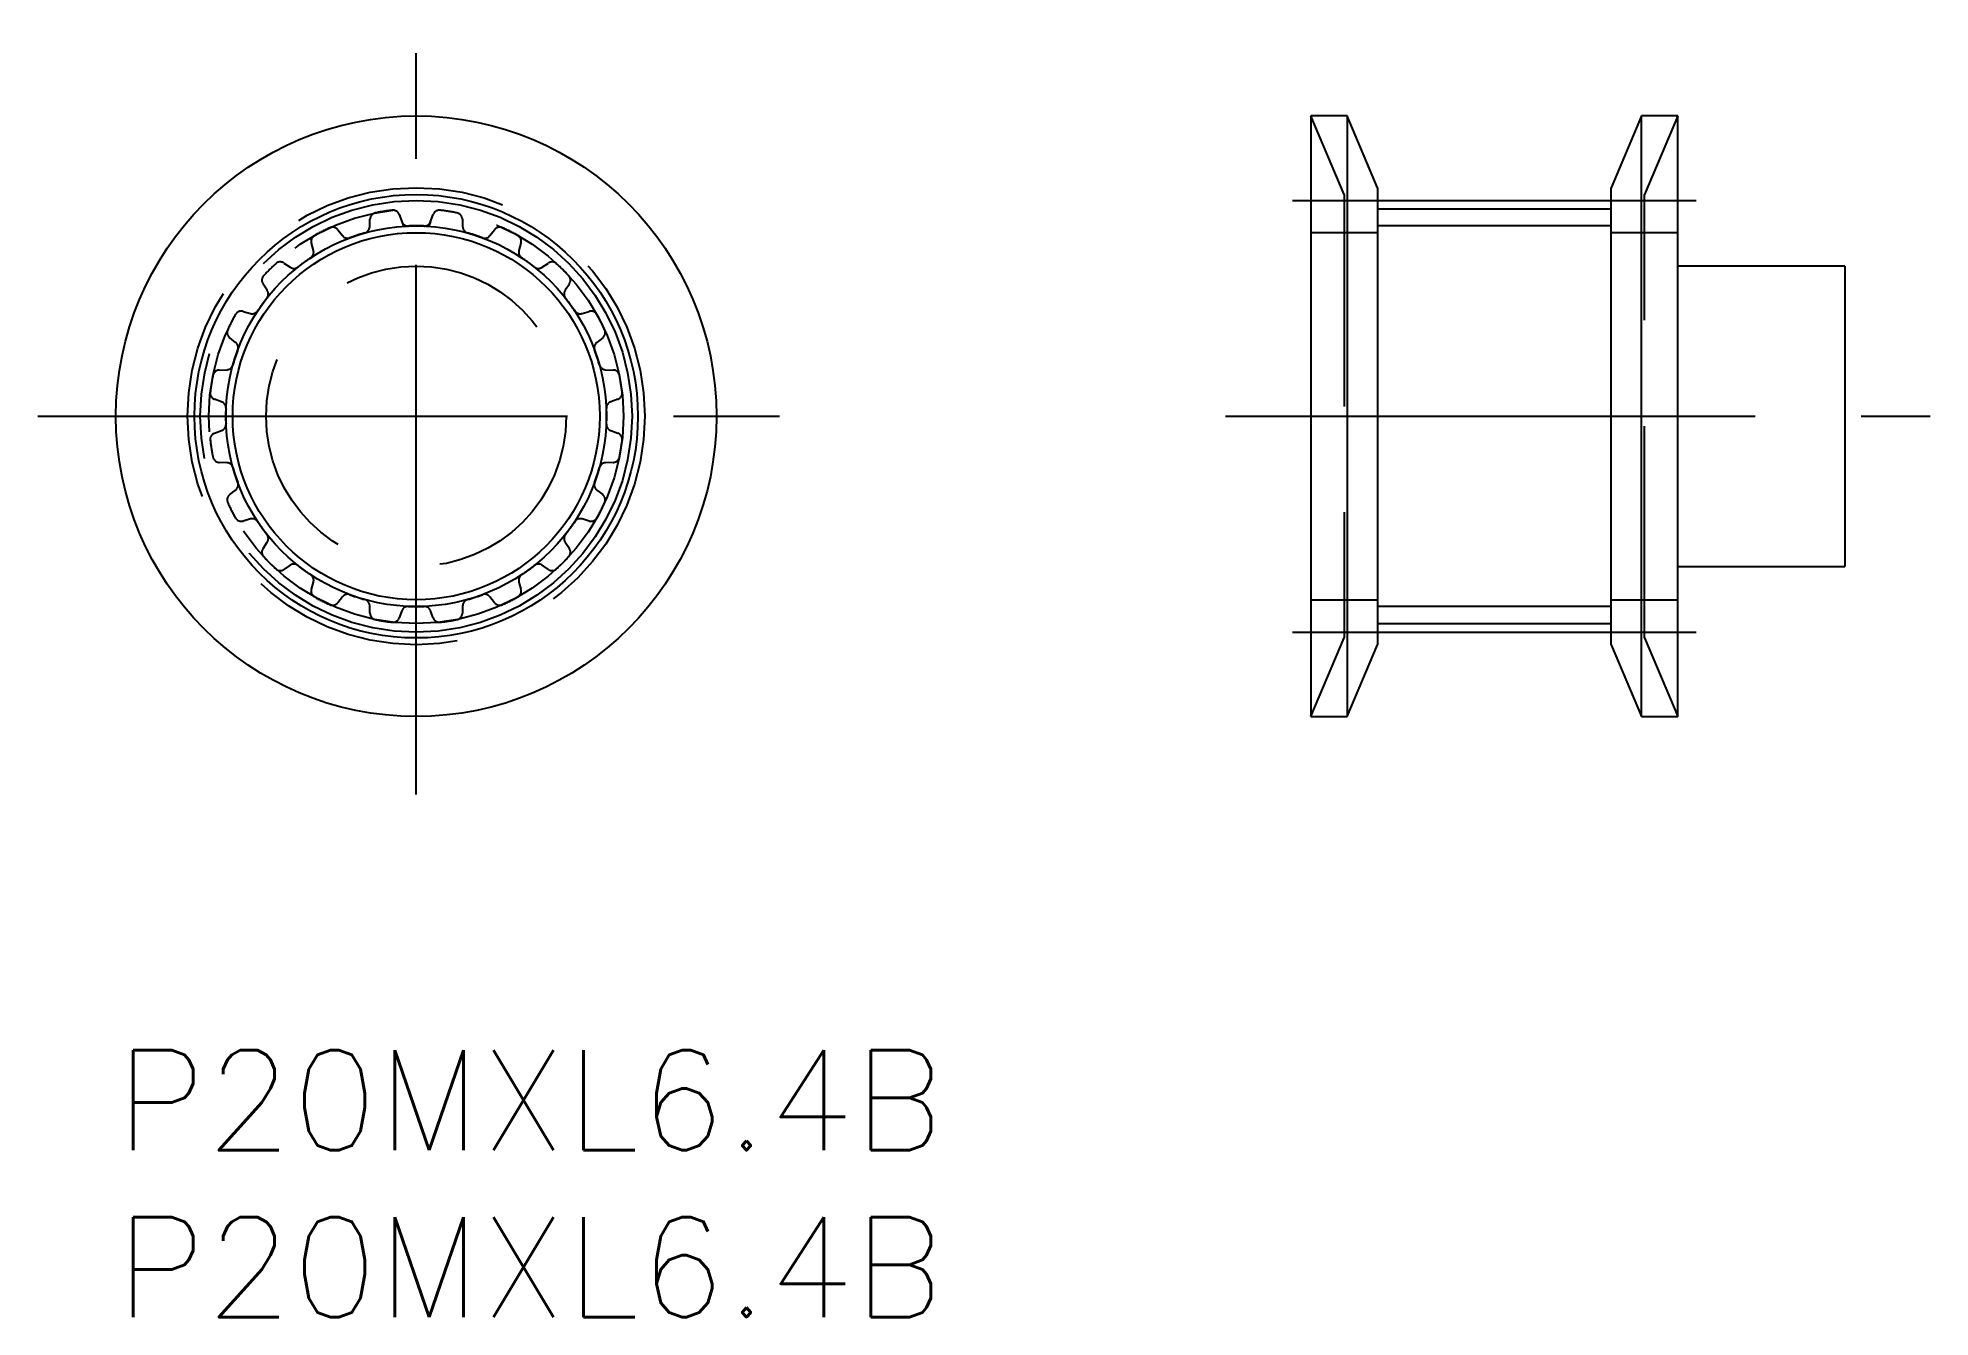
# Model space of a CAD drawing. Extents: x -2.3 to 54.4, y -8 to 30.3.
import ezdxf

# ---------------------------------------------------------------- set-up
doc = ezdxf.new("R2010")
doc.units = 0
doc.header["$LTSCALE"] = 0.5
for name, pattern in [('CENTER', [50.8, 31.75, -6.35, 6.35, -6.35]), ('DASHED', [19.05, 12.7, -6.35]), ('PHANTOM', [63.5, 31.75, -6.35, 6.35, -6.35, 6.35, -6.35])]:
    doc.linetypes.add(name, pattern=pattern)
for name, color, linetype in [('MSM_CENTER', 1, 'CENTER'), ('MSM_CONTINUOUS', 7, 'CONTINUOUS'), ('MSM_DASHED', 4, 'DASHED'), ('MSM_IMAGINARY', 6, 'PHANTOM'), ('MSM_NARROW', 5, 'CONTINUOUS'), ('MSM_PART_NUMBER', 7, 'CONTINUOUS')]:
    doc.layers.add(name, color=color, linetype=linetype)
doc.styles.get("Standard").update_dxf_attribs({"font": 'txt.shx', "height": 3, "bigfont": 'bigfont.shx'})

msp = doc.modelspace()

# ---------------------------------------------------------------- linework, layer by layer
at = {"layer": 'MSM_CENTER'}
for p, q in [((9, 7.66), (9, 30.34)), ((35.268, 25.47), (47.368, 25.47)), ((-2.34, 19), (20.34, 19)), ((33.258, 19), (54.378, 19)), ((35.268, 12.53), (47.368, 12.53))]:
    msp.add_line(p, q, dxfattribs=at)
msp.add_circle((9, 19), 6.47, dxfattribs=at)
at = {"layer": 'MSM_CONTINUOUS'}
for p, q in [((36.904, 28), (35.818, 28)), ((35.818, 28), (35.818, 10)), ((37.818, 25.85), (36.904, 28)), ((36.904, 28), (36.904, 10)), ((45.731, 28), (44.818, 25.85)), ((46.818, 28), (45.731, 28)), ((45.731, 10), (45.731, 28)), ((46.818, 10), (46.818, 28)), ((37.818, 25.85), (37.818, 12.15)), ((44.818, 12.15), (44.818, 25.85)), ((37.818, 25.215), (44.818, 25.215)), ((51.818, 23.5), (46.818, 23.5)), ((51.818, 23.5), (51.818, 14.5)), ((46.818, 14.5), (51.818, 14.5)), ((37.818, 12.785), (44.818, 12.785)), ((36.904, 10), (37.818, 12.15)), ((44.818, 12.15), (45.731, 10)), ((35.818, 10), (36.904, 10)), ((45.731, 10), (46.818, 10))]:
    msp.add_line(p, q, dxfattribs=at)
for radius in [9, 6.646, 5.5]:
    msp.add_circle((9, 19), radius, dxfattribs=at)
at = {"layer": 'MSM_DASHED'}
for p, q in [((36.818, 25.646), (35.818, 28)), ((46.818, 28), (45.818, 25.646)), ((36.818, 25.646), (36.818, 12.354)), ((45.818, 12.354), (45.818, 25.646)), ((8.492, 25.043), (8.569, 24.832)), ((9.431, 24.832), (9.508, 25.043)), ((6.65, 24.59), (6.788, 24.413)), ((7.608, 24.679), (7.615, 24.904)), ((10.385, 24.904), (10.392, 24.679)), ((11.212, 24.413), (11.35, 24.59)), ((37.818, 24.5), (35.818, 24.5)), ((46.818, 24.5), (44.818, 24.5)), ((5.921, 23.971), (5.859, 24.187)), ((12.141, 24.187), (12.079, 23.971)), ((5.037, 23.591), (5.224, 23.465)), ((12.776, 23.465), (12.963, 23.591)), ((4.535, 22.776), (4.409, 22.963)), ((13.591, 22.963), (13.465, 22.776)), ((3.813, 22.141), (4.029, 22.079)), ((13.971, 22.079), (14.187, 22.141)), ((3.587, 21.212), (3.41, 21.35)), ((14.59, 21.35), (14.413, 21.212)), ((3.096, 20.385), (3.321, 20.392)), ((14.679, 20.392), (14.904, 20.385)), ((3.168, 19.431), (2.957, 19.508)), ((15.043, 19.508), (14.832, 19.431)), ((2.957, 18.492), (3.168, 18.569)), ((14.832, 18.569), (15.043, 18.492)), ((3.321, 17.608), (3.096, 17.615)), ((14.904, 17.615), (14.679, 17.608)), ((3.41, 16.65), (3.587, 16.788)), ((14.413, 16.788), (14.59, 16.65)), ((4.029, 15.921), (3.813, 15.859)), ((14.187, 15.859), (13.971, 15.921)), ((4.409, 15.037), (4.535, 15.224)), ((13.465, 15.224), (13.591, 15.037)), ((5.224, 14.535), (5.037, 14.409)), ((12.963, 14.409), (12.776, 14.535)), ((5.859, 13.813), (5.921, 14.029)), ((12.079, 14.029), (12.141, 13.813)), ((6.788, 13.587), (6.65, 13.41)), ((7.615, 13.096), (7.608, 13.321)), ((8.569, 13.168), (8.492, 12.957)), ((9.508, 12.957), (9.431, 13.168)), ((10.392, 13.321), (10.385, 13.096)), ((11.35, 13.41), (11.212, 13.587)), ((35.818, 13.5), (37.818, 13.5)), ((44.818, 13.5), (46.818, 13.5)), ((35.818, 10), (36.818, 12.354)), ((45.818, 12.354), (46.818, 10))]:
    msp.add_line(p, q, dxfattribs=at)
for radius in [6.85, 4.5]:
    msp.add_circle((9, 19), radius, dxfattribs=at)
for centre, radius, start, end in [((7.815, 24.897), 0.2, 101.3593, 178), ((9, 19), 6.215, 96.6407, 101.3593), ((8.304, 24.975), 0.2, 20, 96.6407), ((9.696, 24.975), 0.2, 83.3593, 160), ((9, 19), 6.215, 78.6407, 83.3593), ((10.185, 24.897), 0.2, 2, 78.6406), ((6.051, 24.242), 0.2, 119.3593, 196), ((9, 19), 6.215, 114.6407, 119.3593), ((6.492, 24.467), 0.2, 38, 114.6407), ((6.946, 24.536), 0.2, 218, 290.3561), ((9, 19), 5.705, 105.6439, 110.3561), ((7.408, 24.686), 0.2, 285.644, 358), ((8.757, 24.9), 0.2, 200, 272.3561), ((9, 19), 5.705, 87.6439, 92.3561), ((9.243, 24.9), 0.2, 267.6439, 340), ((10.592, 24.686), 0.2, 182, 254.3561), ((9, 19), 5.705, 69.6439, 74.3561), ((11.054, 24.536), 0.2, 249.6439, 322), ((11.508, 24.467), 0.2, 65.3593, 142), ((9, 19), 6.215, 60.6407, 65.3593), ((11.949, 24.242), 0.2, 344, 60.6407), ((5.728, 23.916), 0.2, 303.6439, 16), ((12.272, 23.916), 0.2, 164, 236.3561), ((9, 19), 6.215, 132.6407, 137.3593), ((4.925, 23.425), 0.2, 56, 132.6407), ((5.336, 23.631), 0.2, 236, 308.3561), ((9, 19), 5.705, 123.6439, 128.3561), ((9, 19), 5.705, 51.6439, 56.3561), ((12.664, 23.631), 0.2, 231.6439, 304), ((13.075, 23.425), 0.2, 47.3593, 124), ((9, 19), 6.215, 42.6407, 47.3593), ((4.575, 23.075), 0.2, 137.3593, 214), ((4.369, 22.664), 0.2, 321.6439, 34), ((13.631, 22.664), 0.2, 146, 218.3561), ((13.425, 23.075), 0.2, 326, 42.6407), ((3.758, 21.949), 0.2, 74, 150.6407), ((4.084, 22.272), 0.2, 254, 326.3561), ((9, 19), 5.705, 141.6439, 146.3561), ((9, 19), 5.705, 33.6439, 38.3561), ((13.916, 22.272), 0.2, 213.6439, 286), ((14.242, 21.949), 0.2, 29.3593, 106), ((3.533, 21.508), 0.2, 155.3593, 232), ((9, 19), 6.215, 150.6407, 155.3593), ((9, 19), 6.215, 24.6407, 29.3593), ((14.467, 21.508), 0.2, 308, 24.6407), ((3.464, 21.054), 0.2, 339.6439, 52), ((14.536, 21.054), 0.2, 128, 200.3561), ((3.314, 20.592), 0.2, 272, 344.3561), ((9, 19), 5.705, 159.6439, 164.3561), ((9, 19), 5.705, 15.6439, 20.3561), ((14.686, 20.592), 0.2, 195.6439, 268), ((9, 19), 6.215, 168.6407, 173.3593), ((3.103, 20.185), 0.2, 92, 168.6407), ((14.897, 20.185), 0.2, 11.3593, 88), ((9, 19), 6.215, 6.6407, 11.3593), ((3.025, 19.696), 0.2, 173.3593, 250), ((3.1, 19.243), 0.2, 357.6439, 70), ((14.9, 19.243), 0.2, 110, 182.3561), ((14.975, 19.696), 0.2, 290, 6.6407), ((3.1, 18.757), 0.2, 290, 2.3561), ((9, 19), 5.705, 177.6439, 182.3561), ((9, 19), 5.705, 357.6439, 2.3561), ((14.9, 18.757), 0.2, 177.6439, 250), ((3.025, 18.304), 0.2, 110, 186.6407), ((9, 19), 6.215, 186.6407, 191.3593), ((14.975, 18.304), 0.2, 353.3593, 70), ((9, 19), 6.215, 348.6407, 353.3593), ((3.103, 17.815), 0.2, 191.3593, 268), ((3.314, 17.408), 0.2, 15.6439, 88), ((14.686, 17.408), 0.2, 92, 164.3561), ((14.897, 17.815), 0.2, 272, 348.6407), ((9, 19), 5.705, 195.6439, 200.3561), ((3.464, 16.946), 0.2, 308, 20.3561), ((14.536, 16.946), 0.2, 159.6439, 232), ((9, 19), 5.705, 339.6439, 344.3561), ((3.533, 16.492), 0.2, 128, 204.6407), ((14.467, 16.492), 0.2, 335.3593, 52), ((9, 19), 6.215, 204.6407, 209.3593), ((3.758, 16.051), 0.2, 209.3593, 286), ((4.084, 15.728), 0.2, 33.644, 106), ((13.916, 15.728), 0.2, 74, 146.3561), ((14.242, 16.051), 0.2, 254, 330.6407), ((9, 19), 6.215, 330.6407, 335.3593), ((9, 19), 5.705, 213.6439, 218.3561), ((4.369, 15.336), 0.2, 326, 38.3561), ((13.631, 15.336), 0.2, 141.6439, 214), ((9, 19), 5.705, 321.6439, 326.3561), ((4.575, 14.925), 0.2, 146, 222.6407), ((9, 19), 6.215, 222.6407, 227.3593), ((9, 19), 6.215, 312.6407, 317.3593), ((13.425, 14.925), 0.2, 317.3593, 34), ((4.925, 14.575), 0.2, 227.3593, 304), ((5.336, 14.369), 0.2, 51.644, 124), ((9, 19), 5.705, 231.6439, 236.3561), ((5.728, 14.084), 0.2, 344, 56.3561), ((12.272, 14.084), 0.2, 123.644, 196), ((9, 19), 5.705, 303.6439, 308.3561), ((12.664, 14.369), 0.2, 56, 128.3561), ((13.075, 14.575), 0.2, 236, 312.6407), ((6.051, 13.758), 0.2, 164, 240.6407), ((6.946, 13.464), 0.2, 69.6439, 142), ((9, 19), 5.705, 249.6439, 254.3561), ((9, 19), 5.705, 285.6439, 290.3561), ((11.054, 13.464), 0.2, 38, 110.3561), ((11.949, 13.758), 0.2, 299.3593, 16), ((9, 19), 6.215, 240.6407, 245.3593), ((6.492, 13.533), 0.2, 245.3593, 322), ((7.408, 13.314), 0.2, 2, 74.3561), ((7.815, 13.103), 0.2, 182, 258.6407), ((8.757, 13.1), 0.2, 87.6439, 160), ((9, 19), 5.705, 267.6439, 272.3561), ((9.243, 13.1), 0.2, 20, 92.3561), ((10.185, 13.103), 0.2, 281.3593, 358), ((10.592, 13.314), 0.2, 105.6439, 178), ((11.508, 13.533), 0.2, 218, 294.6407), ((9, 19), 6.215, 294.6407, 299.3593), ((9, 19), 6.215, 258.6407, 263.3593), ((8.304, 13.025), 0.2, 263.3593, 340), ((9.696, 13.025), 0.2, 200, 276.6407), ((9, 19), 6.215, 276.6407, 281.3593)]:
    msp.add_arc(centre, radius, start, end, dxfattribs=at)
at = {"layer": 'MSM_IMAGINARY'}
msp.add_circle((9, 19), 6.215, dxfattribs=at)
at = {"layer": 'MSM_NARROW'}
for p, q in [((8.569, 24.832), (8.62, 24.692)), ((9.431, 24.832), (9.38, 24.692)), ((44.818, 24.705), (37.818, 24.705)), ((44.818, 13.295), (37.818, 13.295))]:
    msp.add_line(p, q, dxfattribs=at)
msp.add_circle((9, 19), 5.705, dxfattribs=at)

# ---------------------------------------------------------------- texts
at = {"layer": 'MSM_PART_NUMBER'}
for p in [(0, -3), (0, -8)]:
    msp.add_text('P20MXL6.4B', height=3, dxfattribs=at).set_placement(p)

doc.saveas('drawing.dxf')
